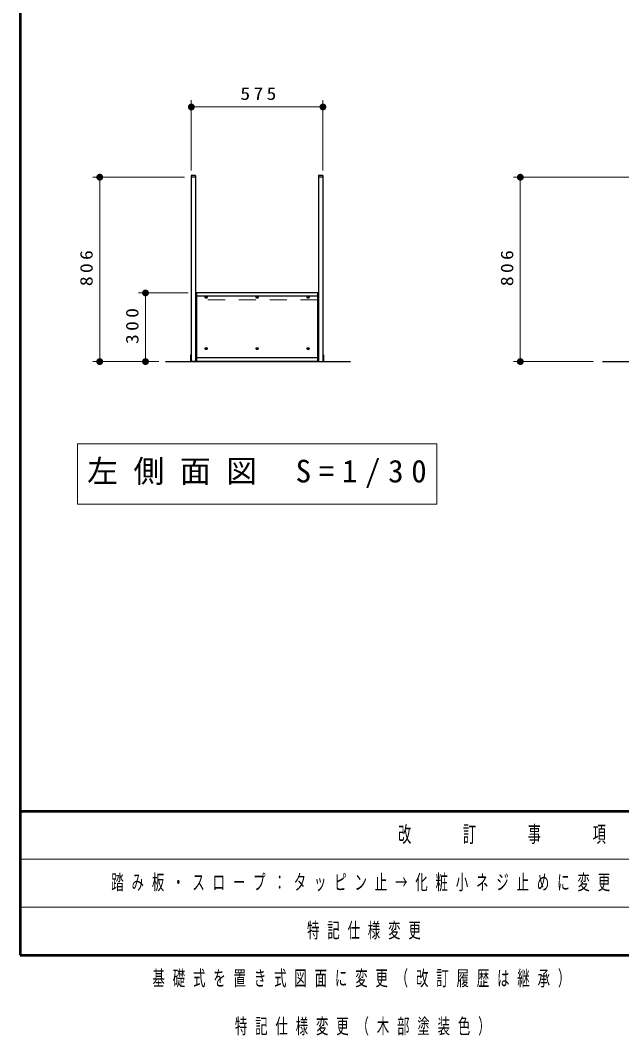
# Model space of a CAD drawing. Units: millimetres on the paper, scale 1:30. Extents: x -385 to 0, y -12 to 267.
# Drawn here: x -385 to -297.4, y -11.7 to 136.2 of the extents above; entities that cross this region are included whole.
import ezdxf

# ---------------------------------------------------------------- set-up
doc = ezdxf.new("R2010")
doc.units = ezdxf.units.MM
doc.linetypes.add('USER1', pattern=[4.5, 2.5, -2])
doc.layers.add('1_30', color=2, linetype='Continuous', lineweight=25)
doc.layers.add('LY_3', color=7, linetype='Continuous', lineweight=13)
doc.layers.add('LY_4', color=7, linetype='Continuous')
doc.styles.add('ＭＳ ゴシック', font='')
doc.styles.get('ＭＳ ゴシック').set_extended_font_data('MS Gothic')

# ---------------------------------------------------------------- blocks, each defined once
blk = doc.blocks.new('filled_dot')
at = {"color": 0, "linetype": 'Continuous', "lineweight": -2, "const_width": 1.25}
blk.add_lwpolyline([(-0.625, 0, 1), (0.625, 0, 1)], format="xyb", close=True, dxfattribs=at)

msp = doc.modelspace()

# ---------------------------------------------------------------- linework, layer by layer
at = {"layer": '1_30', "color": 7, "lineweight": 13}
for p, q in [((-360.105, 114.373), (-360.105, 124.609)), ((-340.938, 114.373), (-340.938, 124.609)), ((-360.105, 123.609), (-340.938, 123.609)), ((-361.105, 113.373), (-374.438, 113.373)), ((-373.438, 86.503), (-373.438, 113.373)), ((-270.669, 113.373), (-313.194, 113.373)), ((-312.194, 86.503), (-312.194, 113.373)), ((-360.572, 96.503), (-367.772, 96.503)), ((-366.772, 86.503), (-366.772, 96.503)), ((-364.842, 86.503), (-374.438, 86.503)), ((-364.842, 86.503), (-367.772, 86.503)), ((-301.585, 86.503), (-313.194, 86.503)), ((-376.672, 74.538), (-376.672, 65.738)), ((-324.372, 74.538), (-376.672, 74.538)), ((-324.372, 65.738), (-324.372, 74.538)), ((-376.672, 65.738), (-324.372, 65.738))]:
    msp.add_line(p, q, dxfattribs=at)
at = {"layer": '1_30', "color": 4}
for p, q in [((-360.105, 113.609), (-360.105, 86.503)), ((-359.472, 113.373), (-360.105, 113.373)), ((-359.472, 113.609), (-359.472, 86.503)), ((-341.572, 113.609), (-341.572, 86.503)), ((-340.938, 113.373), (-341.572, 113.373)), ((-340.938, 113.609), (-340.938, 86.503)), ((-359.472, 86.503), (-360.105, 86.503))]:
    msp.add_line(p, q, dxfattribs=at)
at = {"layer": '1_30', "color": 7}
for p, q in [((-359.472, 113.609), (-360.105, 113.609)), ((-340.938, 113.609), (-341.572, 113.609)), ((-359.355, 96.503), (-359.355, 86.561)), ((-341.688, 86.561), (-341.688, 96.503)), ((-363.842, 86.503), (-336.919, 86.503)), ((-300.243, 86.503), (-200, 86.503))]:
    msp.add_line(p, q, dxfattribs=at)
at = {"layer": '1_30', "color": 40}
msp.add_line((-341.688, 96.503), (-359.355, 96.503), dxfattribs=at)
at = {"layer": '1_30'}
for p, q in [((-359.355, 96.093), (-341.688, 96.093)), ((-360.212, 87.503), (-360.105, 87.503)), ((-360.212, 87.503), (-360.212, 86.503)), ((-340.832, 87.503), (-340.938, 87.503)), ((-340.832, 87.503), (-340.832, 86.503)), ((-359.355, 87.093), (-341.688, 87.093)), ((-359.355, 86.561), (-341.688, 86.561))]:
    msp.add_line(p, q, dxfattribs=at)
at = {"layer": '1_30', "color": 40, "linetype": 'USER1', "lineweight": 13}
msp.add_line((-341.688, 95.503), (-359.355, 95.503), dxfattribs=at)
at = {"layer": '1_30', "color": 7}
for points in [[(-357.738, 95.884), (-357.739, 95.891), (-357.741, 95.897), (-357.745, 95.904), (-357.75, 95.911), (-357.757, 95.917), (-357.765, 95.923), (-357.774, 95.929), (-357.785, 95.934), (-357.797, 95.939), (-357.81, 95.944), (-357.824, 95.948), (-357.838, 95.952), (-357.854, 95.955), (-357.87, 95.957), (-357.887, 95.959), (-357.904, 95.961), (-357.921, 95.962), (-357.938, 95.962), (-357.956, 95.962), (-357.973, 95.961), (-357.99, 95.959), (-358.007, 95.957), (-358.023, 95.955), (-358.038, 95.952), (-358.053, 95.948), (-358.067, 95.944), (-358.08, 95.939), (-358.091, 95.934), (-358.102, 95.929), (-358.111, 95.923), (-358.12, 95.917), (-358.126, 95.911), (-358.131, 95.904), (-358.135, 95.897), (-358.138, 95.891), (-358.138, 95.884), (-358.138, 95.877), (-358.135, 95.87), (-358.131, 95.864), (-358.126, 95.857), (-358.12, 95.851), (-358.111, 95.845), (-358.102, 95.839), (-358.091, 95.834), (-358.08, 95.829), (-358.067, 95.824), (-358.053, 95.82), (-358.038, 95.816), (-358.023, 95.813), (-358.007, 95.81), (-357.99, 95.808), (-357.973, 95.807), (-357.956, 95.806), (-357.938, 95.806), (-357.921, 95.806), (-357.904, 95.807), (-357.887, 95.808), (-357.87, 95.81), (-357.854, 95.813), (-357.838, 95.816), (-357.824, 95.82), (-357.81, 95.824), (-357.797, 95.829), (-357.785, 95.834), (-357.774, 95.839), (-357.765, 95.845), (-357.757, 95.851), (-357.75, 95.857), (-357.745, 95.864), (-357.741, 95.87), (-357.739, 95.877)], [(-350.322, 95.884), (-350.322, 95.891), (-350.325, 95.897), (-350.329, 95.904), (-350.334, 95.911), (-350.34, 95.917), (-350.348, 95.923), (-350.358, 95.929), (-350.368, 95.934), (-350.38, 95.939), (-350.393, 95.944), (-350.407, 95.948), (-350.422, 95.952), (-350.437, 95.955), (-350.453, 95.957), (-350.47, 95.959), (-350.487, 95.961), (-350.504, 95.962), (-350.522, 95.962), (-350.539, 95.962), (-350.556, 95.961), (-350.573, 95.959), (-350.59, 95.957), (-350.606, 95.955), (-350.622, 95.952), (-350.636, 95.948), (-350.65, 95.944), (-350.663, 95.939), (-350.675, 95.934), (-350.686, 95.929), (-350.695, 95.923), (-350.703, 95.917), (-350.71, 95.911), (-350.715, 95.904), (-350.719, 95.897), (-350.721, 95.891), (-350.722, 95.884), (-350.721, 95.877), (-350.719, 95.87), (-350.715, 95.864), (-350.71, 95.857), (-350.703, 95.851), (-350.695, 95.845), (-350.686, 95.839), (-350.675, 95.834), (-350.663, 95.829), (-350.65, 95.824), (-350.636, 95.82), (-350.622, 95.816), (-350.606, 95.813), (-350.59, 95.81), (-350.573, 95.808), (-350.556, 95.807), (-350.539, 95.806), (-350.522, 95.806), (-350.504, 95.806), (-350.487, 95.807), (-350.47, 95.808), (-350.453, 95.81), (-350.437, 95.813), (-350.422, 95.816), (-350.407, 95.82), (-350.393, 95.824), (-350.38, 95.829), (-350.368, 95.834), (-350.358, 95.839), (-350.348, 95.845), (-350.34, 95.851), (-350.334, 95.857), (-350.329, 95.864), (-350.325, 95.87), (-350.322, 95.877)], [(-342.905, 95.884), (-342.906, 95.891), (-342.908, 95.897), (-342.912, 95.904), (-342.917, 95.911), (-342.924, 95.917), (-342.932, 95.923), (-342.941, 95.929), (-342.952, 95.934), (-342.964, 95.939), (-342.977, 95.944), (-342.99, 95.948), (-343.005, 95.952), (-343.021, 95.955), (-343.037, 95.957), (-343.053, 95.959), (-343.07, 95.961), (-343.088, 95.962), (-343.105, 95.962), (-343.123, 95.962), (-343.14, 95.961), (-343.157, 95.959), (-343.173, 95.957), (-343.19, 95.955), (-343.205, 95.952), (-343.22, 95.948), (-343.234, 95.944), (-343.247, 95.939), (-343.258, 95.934), (-343.269, 95.929), (-343.278, 95.923), (-343.286, 95.917), (-343.293, 95.911), (-343.298, 95.904), (-343.302, 95.897), (-343.304, 95.891), (-343.305, 95.884), (-343.304, 95.877), (-343.302, 95.87), (-343.298, 95.864), (-343.293, 95.857), (-343.286, 95.851), (-343.278, 95.845), (-343.269, 95.839), (-343.258, 95.834), (-343.247, 95.829), (-343.234, 95.824), (-343.22, 95.82), (-343.205, 95.816), (-343.19, 95.813), (-343.173, 95.81), (-343.157, 95.808), (-343.14, 95.807), (-343.123, 95.806), (-343.105, 95.806), (-343.088, 95.806), (-343.07, 95.807), (-343.053, 95.808), (-343.037, 95.81), (-343.021, 95.813), (-343.005, 95.816), (-342.99, 95.82), (-342.977, 95.824), (-342.964, 95.829), (-342.952, 95.834), (-342.941, 95.839), (-342.932, 95.845), (-342.924, 95.851), (-342.917, 95.857), (-342.912, 95.864), (-342.908, 95.87), (-342.906, 95.877)], [(-357.738, 88.395), (-357.739, 88.402), (-357.741, 88.409), (-357.745, 88.415), (-357.75, 88.422), (-357.757, 88.428), (-357.765, 88.434), (-357.774, 88.44), (-357.785, 88.445), (-357.797, 88.45), (-357.81, 88.455), (-357.824, 88.459), (-357.838, 88.463), (-357.854, 88.466), (-357.87, 88.468), (-357.887, 88.47), (-357.904, 88.472), (-357.921, 88.473), (-357.938, 88.473), (-357.956, 88.473), (-357.973, 88.472), (-357.99, 88.47), (-358.007, 88.468), (-358.023, 88.466), (-358.038, 88.463), (-358.053, 88.459), (-358.067, 88.455), (-358.08, 88.45), (-358.091, 88.445), (-358.102, 88.44), (-358.111, 88.434), (-358.12, 88.428), (-358.126, 88.422), (-358.131, 88.415), (-358.135, 88.409), (-358.138, 88.402), (-358.138, 88.395), (-358.138, 88.388), (-358.135, 88.381), (-358.131, 88.375), (-358.126, 88.368), (-358.12, 88.362), (-358.111, 88.356), (-358.102, 88.35), (-358.091, 88.345), (-358.08, 88.34), (-358.067, 88.335), (-358.053, 88.331), (-358.038, 88.327), (-358.023, 88.324), (-358.007, 88.322), (-357.99, 88.319), (-357.973, 88.318), (-357.956, 88.317), (-357.938, 88.317), (-357.921, 88.317), (-357.904, 88.318), (-357.887, 88.319), (-357.87, 88.322), (-357.854, 88.324), (-357.838, 88.327), (-357.824, 88.331), (-357.81, 88.335), (-357.797, 88.34), (-357.785, 88.345), (-357.774, 88.35), (-357.765, 88.356), (-357.757, 88.362), (-357.75, 88.368), (-357.745, 88.375), (-357.741, 88.381), (-357.739, 88.388)], [(-350.322, 88.395), (-350.322, 88.402), (-350.325, 88.409), (-350.329, 88.415), (-350.334, 88.422), (-350.34, 88.428), (-350.348, 88.434), (-350.358, 88.44), (-350.368, 88.445), (-350.38, 88.45), (-350.393, 88.455), (-350.407, 88.459), (-350.422, 88.463), (-350.437, 88.466), (-350.453, 88.468), (-350.47, 88.47), (-350.487, 88.472), (-350.504, 88.473), (-350.522, 88.473), (-350.539, 88.473), (-350.556, 88.472), (-350.573, 88.47), (-350.59, 88.468), (-350.606, 88.466), (-350.622, 88.463), (-350.636, 88.459), (-350.65, 88.455), (-350.663, 88.45), (-350.675, 88.445), (-350.686, 88.44), (-350.695, 88.434), (-350.703, 88.428), (-350.71, 88.422), (-350.715, 88.415), (-350.719, 88.409), (-350.721, 88.402), (-350.722, 88.395), (-350.721, 88.388), (-350.719, 88.381), (-350.715, 88.375), (-350.71, 88.368), (-350.703, 88.362), (-350.695, 88.356), (-350.686, 88.35), (-350.675, 88.345), (-350.663, 88.34), (-350.65, 88.335), (-350.636, 88.331), (-350.622, 88.327), (-350.606, 88.324), (-350.59, 88.322), (-350.573, 88.319), (-350.556, 88.318), (-350.539, 88.317), (-350.522, 88.317), (-350.504, 88.317), (-350.487, 88.318), (-350.47, 88.319), (-350.453, 88.322), (-350.437, 88.324), (-350.422, 88.327), (-350.407, 88.331), (-350.393, 88.335), (-350.38, 88.34), (-350.368, 88.345), (-350.358, 88.35), (-350.348, 88.356), (-350.34, 88.362), (-350.334, 88.368), (-350.329, 88.375), (-350.325, 88.381), (-350.322, 88.388)], [(-342.905, 88.395), (-342.906, 88.402), (-342.908, 88.409), (-342.912, 88.415), (-342.917, 88.422), (-342.924, 88.428), (-342.932, 88.434), (-342.941, 88.44), (-342.952, 88.445), (-342.964, 88.45), (-342.977, 88.455), (-342.99, 88.459), (-343.005, 88.463), (-343.021, 88.466), (-343.037, 88.468), (-343.053, 88.47), (-343.07, 88.472), (-343.088, 88.473), (-343.105, 88.473), (-343.123, 88.473), (-343.14, 88.472), (-343.157, 88.47), (-343.173, 88.468), (-343.19, 88.466), (-343.205, 88.463), (-343.22, 88.459), (-343.234, 88.455), (-343.247, 88.45), (-343.258, 88.445), (-343.269, 88.44), (-343.278, 88.434), (-343.286, 88.428), (-343.293, 88.422), (-343.298, 88.415), (-343.302, 88.409), (-343.304, 88.402), (-343.305, 88.395), (-343.304, 88.388), (-343.302, 88.381), (-343.298, 88.375), (-343.293, 88.368), (-343.286, 88.362), (-343.278, 88.356), (-343.269, 88.35), (-343.258, 88.345), (-343.247, 88.34), (-343.234, 88.335), (-343.22, 88.331), (-343.205, 88.327), (-343.19, 88.324), (-343.173, 88.322), (-343.157, 88.319), (-343.14, 88.318), (-343.123, 88.317), (-343.105, 88.317), (-343.088, 88.317), (-343.07, 88.318), (-343.053, 88.319), (-343.037, 88.322), (-343.021, 88.324), (-343.005, 88.327), (-342.99, 88.331), (-342.977, 88.335), (-342.964, 88.34), (-342.952, 88.345), (-342.941, 88.35), (-342.932, 88.356), (-342.924, 88.362), (-342.917, 88.368), (-342.912, 88.375), (-342.908, 88.381), (-342.906, 88.388)]]:
    msp.add_lwpolyline(points, close=True, dxfattribs=at)
at = {"layer": 'LY_3', "lineweight": 50}
for p, q in [((-385, 267), (-385, 0)), ((-385, 21), (0, 21)), ((-385, 0), (0, 0))]:
    msp.add_line(p, q, dxfattribs=at)
at = {"layer": 'LY_3'}
for p, q in [((-385, 14), (-243.5, 14)), ((-385, 7), (-243.5, 7))]:
    msp.add_line(p, q, dxfattribs=at)

# ---------------------------------------------------------------- block references
at = {"layer": '1_30', "color": 7, "lineweight": 13, "xscale": 0.4, "yscale": 0.4}
msp.add_blockref('filled_dot', (-360.105, 123.609), dxfattribs=at)
for p, rotation in [((-340.938, 123.609), 180), ((-373.438, 113.373), 270), ((-312.194, 113.373), 270), ((-366.772, 96.503), 270), ((-373.438, 86.503), 90), ((-366.772, 86.503), 90), ((-312.194, 86.503), 90)]:
    msp.add_blockref('filled_dot', p, dxfattribs=dict(at, rotation=rotation))

# ---------------------------------------------------------------- texts
at = {"layer": '1_30', "color": 7, "style": 'ＭＳ ゴシック'}
for s, insert, char_height, attachment_point in [('\\T1.33;\\W1.15;575', (-350.105, 124.609), 1.833, 8), ('\\T1.5;左側面図\\~S=1/30', (-375.272, 70.138), 3.299, 4)]:
    msp.add_mtext(s, dxfattribs=dict(at, insert=insert, char_height=char_height, attachment_point=attachment_point))
at = {"layer": '1_30', "color": 7, "char_height": 1.833, "attachment_point": 8, "rotation": 90, "style": 'ＭＳ ゴシック'}
for s, insert in [('\\T1.33;\\W1.15;806', (-374.438, 100.353)), ('\\T1.33;\\W1.15;806', (-313.194, 100.353)), ('\\T1.33;\\W1.15;300', (-367.772, 91.919))]:
    msp.add_mtext(s, dxfattribs=dict(at, insert=insert))
at = {"layer": 'LY_3', "color": 4, "insert": (-314.25, 17.5), "char_height": 2.346, "attachment_point": 5, "style": 'ＭＳ ゴシック'}
msp.add_mtext('\\T1.64;\\W0.6;改\u3000\u3000訂\u3000\u3000事\u3000\u3000項', dxfattribs=at)
at = {"layer": 'LY_4', "char_height": 2.199, "attachment_point": 4, "style": 'ＭＳ ゴシック'}
for s, insert in [('\\T1.64;\\W0.6;踏み板・スロープ：タッピン止→化粧小ネジ止めに変更', (-371.75, 10.5)), ('\\T1.64;\\W0.6;特記仕様変更', (-343.25, 3.5)), ('\\T1.64;\\W0.6;基礎式を置き式図面に変更（改訂履歴は継承）', (-365.75, -3.5)), ('\\T1.64;\\W0.6;特記仕様変更（木部塗装色）', (-353.75, -10.5))]:
    msp.add_mtext(s, dxfattribs=dict(at, insert=insert))

doc.saveas('drawing.dxf')
